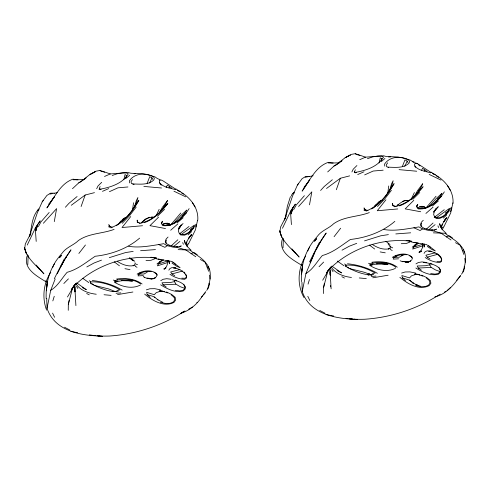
<?xml version="1.0" encoding="UTF-8"?>
<svg xmlns="http://www.w3.org/2000/svg" width="490" height="490" viewBox="0 0 490 490"><rect width="100%" height="100%" fill="white"/><g stroke="black" fill="none" stroke-linecap="round" stroke-linejoin="round"><path stroke-width="0.73" d="M197.776 220.218C198.818 206.994 188.803 195.786 177.558 190.267L180.173 191.651M452.993 203.436C454.034 190.212 444.026 179.003 432.78 173.485L435.39 174.869M46.17 298.441C45.729 286.491 48.002 274.063 54.433 263.865M68.257 310.317L68.318 304.529L69.096 300.321M301.393 281.658C300.952 269.714 303.224 257.281 309.649 247.083M323.474 293.535L323.535 287.746L324.313 283.545M161.718 224.059L161.755 222.062M416.935 207.282L416.978 205.279M28.151 255.388L27.808 264.533M283.367 238.612L283.03 247.75M207.533 288.751C210.498 280.727 212.421 270.29 206.112 263.314C201.935 257.415 195.198 254.598 189.844 250.01L178.127 249.637M462.756 271.968C465.721 263.945 467.638 253.508 461.335 246.531C457.152 240.633 450.414 237.815 445.061 233.228L433.35 232.854M132.478 210.498L133.519 202.75M387.694 193.715L388.735 185.973M90.515 283.49L90.766 281.866L89.358 280.709M345.738 266.707L345.989 265.084L344.574 263.926M74.719 288.071L74.841 286.76L74.933 291.918L74.725 287.446M90.699 282.522L90.766 281.866C100.867 281.481 111.297 284.776 119.958 289.872L117.3 290.38L116.173 291.648M345.916 265.739L345.989 265.084C356.083 264.698 366.52 267.993 375.181 273.095L372.523 273.598L371.396 274.865M422.986 247.07L423.121 245.839M123.854 179.72L125.036 174.55L126.616 175.561L125.997 177.509M379.076 162.937L380.252 157.768L381.833 158.778L381.214 160.732M29.982 235.782C31.63 226.674 31.997 215.943 38.79 208.948L37.669 210.345L38.98 209.849M285.198 218.999L287.336 206.4L290.441 196.576M178.948 228.444L181.214 224.947L178.948 228.444L178.452 231.366L179.358 233.516L181.312 234.716C187.584 234.967 193.005 229.387 195.951 224.346M434.171 211.662L436.437 208.164L434.171 211.662L433.668 214.583L434.575 216.739L436.535 217.934C442.801 218.185 448.221 212.605 451.174 207.57M54.28 221.615L56.613 208.605L43.371 223.256M309.496 204.832L311.836 191.823L298.594 206.474M134.707 206.376L136.269 200.735L137.917 197.501L136.673 202.535L135.185 205.279M389.924 189.593L391.486 183.952L393.139 180.718L391.89 185.753L390.401 188.497M27.507 254.892C22.05 268.447 36.964 276.152 46.415 282.038M282.73 238.116C277.273 251.664 292.187 259.369 301.638 265.255M188.601 243.689L195.455 229.767L197.556 220.273M443.818 226.913L450.678 212.985L452.913 202.829M55.192 278.945L50.703 290.337L47.04 308.265C55.248 333.482 86.724 336.667 109.417 336.036C136.196 334.26 162.46 325.501 184.981 310.917M314.739 252.387L305.925 273.555L302.257 291.483C310.47 316.699 341.947 319.884 364.64 319.253C391.412 317.477 417.682 308.718 440.204 294.135M72.642 287.563L68.318 304.529M327.865 270.78L323.535 287.746M166.404 240.069L165.902 241.968L166.759 243.83L169.313 245.294M421.627 223.287L421.124 225.192L421.982 227.048L424.536 228.518M186.384 243.744L187.272 240.627L191.327 234.741L188.485 238.434L191.768 234.496L190.641 235.433M208.979 283.122L209.414 284.329L208.311 288.175L206.651 290.441M441.606 226.962L442.495 223.844L446.543 217.958L443.707 221.652L446.984 217.719L444.736 219.587M464.195 266.346L464.63 267.546L463.534 271.393L461.451 274.229M291.379 196.08L291.783 194.702L294.012 192.166L292.891 193.562L294.202 193.066M52.571 267.754C54.617 261.593 59.419 256.515 63.486 251.474C67.7 246.807 73.99 244.92 78.474 240.48C88.96 233.13 102.373 233.804 114.097 229.381M307.787 250.972C309.833 244.81 314.641 239.733 318.702 234.692C322.916 230.024 329.213 228.138 333.696 223.697C344.176 216.347 357.59 217.021 369.313 212.599M52.828 300.909L54.249 296.272M308.045 284.127L309.472 279.49M166.214 286.993L163.066 284.837L161.988 282.785L170.318 282.51L174.538 281.597L175.947 284.151L180.167 286.675L184.761 288.341M421.437 270.211L418.282 268.055L417.204 266.003L425.541 265.727L429.755 264.814L431.169 267.368L435.39 269.892L439.983 271.558M49.968 194.065L54.488 193.158L50.519 193.183L46.875 195.467L42.226 201.807L37.344 212.789L29.327 236.278M305.19 177.282L309.711 176.375L305.742 176.406L302.091 178.691L297.442 185.03L292.561 196.006L284.31 220.163M185.986 244.057L186.684 241.938M441.208 227.274L442.133 224.451M125.544 178.611L126.616 175.561M380.981 161.216L381.833 158.778M81.107 206.517L85.156 195.032L94.46 192.656M336.33 189.74L340.379 178.25L349.676 175.873M147.123 183.309L149.75 176.663L152.004 177.919L152.843 179.456M402.339 166.526L404.967 159.887L407.221 161.137L408.066 162.674M195.755 226.999L196.594 224.91M450.42 211.613L451.817 208.128M149.53 183.107L152.004 177.919M404.746 166.324L407.221 161.137M187.235 246.409L188.289 243.818L186.598 244.596M442.452 229.626L443.505 227.042L441.821 227.813M100.125 186.531L99.219 188.742L101.087 189.489M174.44 281.891L175.249 279.943M355.366 172.847L354.435 171.959L355.348 169.748M429.663 265.108L430.465 263.161M156.194 215.594L159.152 209.334M411.135 199.461L414.369 192.558M139.117 223.532C151.379 221.125 162.704 212.121 167.531 200.471L162.411 207.27L159.207 212.936M394.334 206.756C406.596 204.342 417.921 195.339 422.748 183.695L417.627 190.488L414.117 196.753M310.415 262.162C314.721 251.97 319.578 241.968 326.193 233.05L321.25 240.474L321.569 239.922L316.295 249.373M54.304 278.712L64.312 258.898M309.521 261.93L319.535 242.115M96.689 188.705L97.976 186.022L101.7 182.317M351.906 171.923L353.198 169.24L356.916 165.534M27.262 245.031L35.262 228.218L40.107 220.978L35.262 228.218L36.199 241.399M282.479 228.248L290.478 211.441L295.323 204.195L290.478 211.441L291.421 224.616M57.25 273.806L62.8 262.903M31.078 232.775L25.315 243.934L24.702 248.73C27.532 259.228 37.026 265.984 43.922 273.824L36.193 265.047M166.086 187.492L167.36 185.097L171.806 188.178M286.295 215.992L280.537 227.152L279.925 231.948C282.755 242.452 292.248 249.208 299.139 257.048L291.875 248.865M421.627 170.116L422.576 168.315L427.023 171.396M38.392 226.545L40.946 221.897L49.165 212.476M293.608 209.763L296.162 205.114L304.388 195.694M61.085 265.911L65.568 257.85L70.977 249.833L66.034 257.256L66.352 256.705L61.072 266.156M110.869 227.875C122.378 223.269 131.142 213.493 136.673 202.535M366.085 211.092C377.6 206.486 386.365 196.711 391.89 185.753M416.733 206.339L417.792 204.477L416.745 206.29M189.9 231.213L192.503 228.291L194.407 225.063L180.473 235.01M445.116 214.43L447.725 211.508L449.63 208.281L435.69 218.234M50.795 272.275C43.426 283.269 41.919 297.749 46.593 310.115M74.927 284.47L67.473 296.971M189.115 208.624C183.683 217.389 174.164 226.962 163.017 225.633L163.599 225.388C173.478 226.233 182.127 218.05 186.782 210.039L180.669 215.643L173.687 223.262M305.662 256.08C297.791 268.22 296.756 284.849 303.978 297.528M329.782 268.306L322.69 280.188M444.338 191.841C438.905 200.606 429.381 210.186 418.24 208.85L418.821 208.605C428.701 209.451 437.35 201.268 442.005 193.256L435.892 198.86L428.903 206.48M178.556 229.112L180.149 226.601L179.199 227.672L183.058 223.507M433.779 212.329L435.371 209.818L433.95 211.429L438.274 206.725L434.03 211.374M168.946 187.86L169.681 186.739M424.162 171.077L424.904 169.963M54.151 196.974L46.899 207.913C54.464 197.733 60.16 183.603 72.961 179.156L76.906 179.787L83.729 179.616M309.368 180.191L302.122 191.131C309.68 180.951 315.376 166.827 328.178 162.38L332.128 163.005L339.668 162.821M73.947 285.719L71.454 289.431L75.693 283.728L73.396 286.76C94.521 265.28 126.812 254.145 156.684 258.108L150.902 257.213M328.753 269.555L326.677 272.648L330.487 267.516M168.829 270.161L169.95 268.52L171.935 267.614L175.91 268.085L173.368 267.981M424.052 253.379L425.167 251.738L427.158 250.831L431.133 251.303L428.585 251.205M133.158 208.795L138.854 200.435C133.237 210.302 126.083 219.74 116.265 225.731M388.38 192.013L394.076 183.652C388.46 193.519 381.306 202.958 371.481 208.948M132.459 179.616L131.014 181.68L131.394 183.438L134.107 184.473M387.676 162.833L386.23 164.897L386.61 166.655L388.65 167.433M180.345 313.422C189.716 310.776 197.305 304.088 202.401 295.948M460.612 275.337C454.138 284.69 446.482 294.11 434.851 296.909M425.841 208.066L436.039 196.257M42.226 201.807L43.414 200.19M297.442 185.03L298.637 183.407M330.45 267.552L328.619 269.984C349.744 248.497 382.029 237.362 411.9 241.331L406.118 240.431M78.865 253.471L85.438 245M136.196 207.092L129.36 215.937L122.255 223.287M334.082 236.688L340.654 228.218M391.418 190.316L384.577 199.154L377.478 206.511M203.252 294.851L205.818 291.575M48.7 204.165L54.58 196.686M303.923 187.388L309.803 179.904M59.633 257.752L61.458 255.449L59.364 257.507M314.396 241.552L316.675 238.667L314.58 240.725M130.726 216.556L122.035 227.525L142.535 225.731M385.942 199.773L377.257 210.743L397.751 208.948M119.94 222.154L120.846 221.021M374.703 205.941L375.61 204.808M119.119 223.605L121.998 220.126L126.169 217.199M373.38 207.981L377.22 203.35L381.385 200.416L382.672 200.012M201.543 297.038L205.181 292.867M456.766 280.256L460.398 276.084M193.881 227.893L191.057 231.096L187.842 233.693L184.571 235.169L181.594 235.022L179.358 233.516M449.103 211.11L446.28 214.314L443.058 216.911L439.793 218.387L436.817 218.24L434.575 216.739M180.816 213.04L170.269 225.333L169.117 223.691L166.937 223.183L163.972 224.053L162.214 225.302M65.384 207.246L68.943 203.338L77.095 196.539M179.322 227.593L180.351 226.466L178.434 228.383M320.607 190.463L324.16 186.555L332.312 179.757M163.317 207.435L165.534 205.059M418.54 190.653L420.751 188.276M450.635 287.422L447.058 290.619M161.461 210.29L167.868 203.515C161.639 211.558 154.056 219.165 144.305 222.687M416.678 193.507L423.091 186.733C416.861 194.775 409.273 202.382 399.528 205.904M168.046 237.044L166.159 238.985L165.24 241.252L165.939 243.426M423.268 220.261L421.382 222.203L420.457 224.469L421.155 226.643M63.829 283.508L68.41 278.859M319.045 266.725L323.633 262.083M163.317 224.536L164.321 223.52M158.576 217.131L149.958 225.663L165.498 228.536M163.979 259.859C161.192 260.974 158.693 263.087 157.431 265.843L166.98 262.769M413.793 200.349L405.181 208.887L420.72 211.754M418.105 243.512L413.793 247.04L412.654 249.067L423.354 245.582M157.498 216.231L164.554 209.316M412.721 199.448L419.771 192.533M72.471 188.705L78.731 182.862L86.203 177.87M327.694 171.923L333.947 166.079L342.045 160.677L337.157 164.138M188.142 234.869L191.578 231.666M443.358 218.087L446.8 214.883M171.231 245.87L177.827 239.788M426.447 229.087L433.05 223.005M419.471 252.295L421.026 250.856L420.604 251.48L422.643 247.321L422.472 243.591M141.959 222.117L145.303 219.079L149.634 217.223M397.182 205.335L398.297 204.324M162.184 259.914L156.99 263.963L160.359 263.4L167.58 260.943M417.407 243.132L412.206 247.181L415.575 246.617L422.797 244.161M170.685 230.239L177.846 223.912M425.908 213.456L433.062 207.129M180.669 218.019L186.451 212.966M435.886 201.237L441.674 196.184M141.561 222.87C144.709 219.692 148.678 216.831 153.37 217.15L151.128 217.193M396.784 206.088C399.932 202.909 403.901 200.049 408.593 200.367L404.85 200.441L402.376 201.5M173.356 246.715L179.879 241.429M429.081 229.498L435.096 224.647M126.242 178.213L129.697 175.242M381.459 161.437L384.92 158.46M167.249 223.213L169.117 223.691M421.884 206.241L424.334 206.909L425.485 208.55M177.257 222.766L183.156 217.75M432.48 205.984L438.372 200.967M179.469 233.889L189.018 226.496M434.177 217.505L444.24 209.714M84.2 178.942L89.946 174.489L95.005 171.886L89.946 174.489M339.417 162.159L345.162 157.707L350.228 155.11L345.162 157.707M182.023 215.827L184.454 213.952M437.239 199.044L439.677 197.176M85.156 195.032L71.283 205.267M340.379 178.25L326.505 188.485M50.703 290.337C57.851 286.117 61.765 278.369 67.118 272.305C77.708 269.463 86.258 262.248 95.189 256.252C111.23 254.518 127.302 248.718 139.632 238.14M305.925 273.555C313.067 269.335 316.987 261.593 322.34 255.523C332.93 252.681 341.481 245.466 350.411 239.469C366.453 237.736 382.519 231.935 394.848 221.358M417.431 208.52L419.195 207.27L422.16 206.4L424.334 206.909M371.555 275.264L373.643 274.302M81.94 180.92L85.621 178.342M195.767 256.76L185.98 250.01L178.409 247.756L172.651 247.052L167.243 245.698L164.879 247.334L158.674 244.565C148.758 246.121 138.652 248.001 128.625 246.28M450.984 239.978L441.196 233.228L433.626 230.974L427.868 230.269L422.466 228.916L420.095 230.551L413.897 227.783C403.981 229.338 393.874 231.219 383.841 229.504M122.329 219.514L125.183 217.633M378.115 202.358L380.975 200.477M419.912 252.007L420.794 251.431L419.042 252.228L421.382 251.199M134.762 264.716L133.066 265.813L133.948 265.562C128.178 266.823 122.31 264.655 117.533 261.501M390.542 247.573L388.282 249.03L389.164 248.779C383.162 250.09 377.086 247.695 372.173 244.345M151.232 271.521C146.963 270.939 142.388 271.785 138.854 274.327L138.008 275.907L143.337 275.601M406.455 254.739C402.18 254.157 397.611 255.002 394.07 257.544L393.231 259.124L398.554 258.818M147.19 272.183L144.017 274.02L137.102 274.118C142.804 270.596 150.736 269.145 156.408 273.493L157.449 275.141M160.738 280.697L163.127 279.288L166.692 278.7L171.255 279.245M412.102 259.596L409.916 261.372L410.449 260.986L407.943 262.064L409.346 261.666L406.21 262.254L407.943 262.015M415.961 263.914L418.35 262.511L421.908 261.917L426.478 262.462M188.705 309.202L192.466 307.04M444.546 292.058L445.802 291.336M90.919 173.987L96.016 171.175L100.101 170.453L110.324 173.938L128.337 172.566L130.83 173.246L142.553 173.772L147.392 174.685L154.95 176.853L157.376 178.556L160.095 179.708M346.136 157.204L351.232 154.393L355.324 153.67L365.546 157.155L383.554 155.783L386.053 156.463L397.776 156.99L402.609 157.903L410.167 160.071L413.952 162.349M86.816 266.958L94.031 263.014L101.504 260.135M342.038 250.176L349.248 246.231L356.726 243.352M190.224 229.522L192.503 228.291M445.447 212.74L447.725 211.508M412.672 258.359L411.631 256.711C405.959 252.362 398.021 253.814 392.319 257.336L399.24 257.238L402.406 255.406L401.708 255.707L405.144 254.451M140.183 285.388L139.73 285.352C131.724 289.192 121.545 286.766 114.427 282.087L115.101 280.77C123.272 278.093 133.592 278.755 140.599 283.961L140.422 284.163M395.399 268.606L394.946 268.569C386.947 272.409 376.767 269.984 369.65 265.304L370.324 263.988C378.494 261.311 388.809 261.972 395.822 267.179L395.638 267.381M78.731 182.862L81.303 181.551M333.947 166.079L337.169 164.444M143.221 276.219L144.244 277.328L144.679 277.107M191.076 253.771L193.25 252.699M446.298 236.995L448.473 235.917M179.628 246.697L181.233 245.919L179.53 246.684L176.467 246.789M434.312 230.171L436.455 229.136L434.746 229.902L431.684 230.006M181.478 312.675L183.468 311.763M102.49 191.333L108.719 188.595M357.712 174.55L363.941 171.812M165.883 268.073L163.825 269.01L165.577 268.238L164.248 269.077L165.81 267.638L165.387 268.263L166.631 266.248L167.427 264.104L167.249 260.374M419.042 252.228L421.106 251.29M109.429 191.682L117.974 187.817L127.939 186.966M364.646 174.899L373.196 171.041L383.162 170.183M104.517 176.467L110.324 173.938M359.734 159.685L365.546 157.155M154.718 258.818L150.957 260.312L146.02 260.484M409.94 242.042L406.173 243.536L401.243 243.702M132.184 280.911L121.857 280.666L115.554 282.019L115.854 281.168L113.3 280.029M387.504 264.196L382.224 263.736L388.129 264.184L377.073 263.883L370.771 265.237L371.071 264.386L368.523 263.246M115.199 282.148L117.502 281.315M370.416 265.366L372.725 264.533M112.192 175.487L117.704 173.625L122.629 172.817L126.414 172.854L128.294 173.852C122.623 183.781 109.772 187.584 99.029 189.373M367.408 158.705L372.921 156.843L377.845 156.034L381.63 156.077L383.517 157.07C377.839 166.998 364.989 170.802 354.252 172.59L356.31 172.713L354.435 171.959M109.288 257.66L125.532 252.583L133.158 251.388M364.511 240.878L380.748 235.8L388.374 234.612M200.294 259.467L205.028 262.083L207.111 267.087L208.501 266.652M455.51 242.691L460.251 245.306L462.333 250.304L463.724 249.869M146.357 289.86L149.909 288.763L154.724 288.665L160.536 289.866M401.579 273.077L405.126 271.981L409.94 271.883L415.759 273.083M179.983 269.549L170.661 271.999L172.002 273.935L174.765 275.754M435.2 252.773L425.877 255.217L427.219 257.152L429.981 258.971M182.721 271.013L172.002 273.935M437.944 254.237L427.219 257.152M196.809 302.716L197.623 302.477M117.19 291.446L118.421 291.085M163.495 223.826L166.03 223.183M54.451 193.262L57.232 192.65M309.674 176.48L313.147 175.72M149.683 278.847L154.13 278.449L152.721 278.841L155.232 277.769L154.693 278.155L156.359 276.685L156.88 275.086L156.004 273.585L154.025 272.342M158.674 244.565L163.709 243.671L167.243 245.698M413.897 227.783L418.932 226.895L422.466 228.916M132.9 292.009L117.545 294.594M388.117 275.227L372.768 277.812M150.994 279.037L152.727 278.798M134.119 173.766L135.516 173.601M388.644 157.063L390.732 156.818M140.593 250.715L155.471 249.6M395.81 233.932L410.687 232.817M116.081 293.296L120.797 292.867M371.304 276.513L376.014 276.084M121.857 280.666L121.355 280.703L127.082 280.513M377.073 263.883L376.571 263.926L382.304 263.73M175.732 284.212L163.066 284.837M430.949 267.43L418.282 268.055M96.751 335.858L99.666 335.913M418.57 274.443L414.35 274.657L415.41 274.559L411.459 275.852L409.524 277.934L401.867 275.527L402.394 277.842L405.438 280.599M162.643 291.262L159.134 291.44L160.193 291.342L156.237 292.634L154.307 294.717L146.645 292.31L147.172 294.625L150.222 297.381M464.3 267.552L464.63 267.546M209.077 284.329L209.414 284.329M328.423 162.999L333.169 162.968M73.206 179.781L77.947 179.75M406.994 262.083L402.945 261.47L408.446 261.93M153.878 278.712L147.729 278.247L151.771 278.865L147.012 278.1M371.536 274.872L367.88 274.81L369.099 274.896C361.314 273.953 353.933 270.952 347.098 267.209L348.378 267.944L345.793 266.101M116.32 291.654L112.657 291.593L113.882 291.679C106.097 290.735 98.717 287.734 91.881 283.992L93.161 284.721L90.57 282.883M333.592 315.958L326.071 314.623M77.634 332.71L70.848 331.405M388.031 167.182C395.001 167.286 403.595 168.499 409.027 163.201L409.573 161.498L408.629 159.936C401.034 155.655 389.758 156.304 384.601 164.046L384.742 166.135M132.815 183.964C139.785 184.069 148.378 185.281 153.811 179.983L154.356 178.28L153.413 176.719C145.812 172.437 134.536 173.086 129.385 180.828L129.525 182.917M436.994 261.378L439.867 261.538L441.386 260.698L441.704 259.179L440.957 257.268L439.708 255.78M181.778 278.161L184.644 278.32L186.163 277.481L186.482 275.962L185.735 274.051M399.08 169.644L416.733 171.218M143.864 186.427L161.51 188.001M367.39 210.198L363.911 210.002L367.929 210.473M112.173 226.98L108.688 226.784L110.183 227.084L108.768 224.72L110.256 226.864M351.471 277.45C343.815 276.587 335.05 273.659 330.934 266.566M96.248 294.233C88.598 293.363 79.833 290.441 75.711 283.349M418.552 274.369L414.773 273.928L419.869 274.853L417.731 274.388L422.827 276.121M353.455 319.235L357.59 319.547L353.976 319.204M98.239 336.018L102.373 336.33L98.031 335.913M132.913 280.966L127.002 280.513L132.282 280.978M414.669 244.988L415.771 245.086M359.262 277.959L366.312 278.596M159.446 261.77L160.555 261.868M104.039 294.741L111.089 295.372M347.465 318.586L346.02 318.445L347.508 318.604M348.911 318.721L352.531 319.063M92.965 335.436L95.14 335.638M423.378 262.536L427.562 262.965L431.966 264.128M347.496 263.755C357.914 264.821 368.376 267.926 377.367 273.316M92.279 280.537C102.692 281.603 113.153 284.708 122.151 290.098M348.996 318.763L352.714 319.155M95.262 335.699L89.339 334.86M415.814 242.862L418.295 243.169M163.691 260.025L158.141 258.983M432.786 230.006L428.346 229.455L424.126 228.322M177.57 246.789L173.123 246.237L168.909 245.104M430.624 273.561L435.004 274.112L438.134 273.487L439.898 272.024L440.198 270.039L438.924 267.865M175.408 290.337L179.787 290.889L182.911 290.27L184.675 288.806L184.975 286.822L183.701 284.647M164.763 260.411L171.237 261.305L172.498 262.205M405.561 262.162L406.872 262.352M161.89 291.06L159.556 290.711L164.652 291.63L162.508 291.17L167.605 292.904M402.235 261.317L405.849 261.93M380.173 251.921L385.256 252.828M124.95 268.704L130.04 269.61M160.83 259.743L156.727 258.916L153.768 257.648M412.592 161.774L415.293 162.343M349.952 268.685L363.997 272.183L369.742 274.216L368.823 273.83L371.193 275.184M94.043 285.315L108.78 288.965L115.383 291.63M415.612 285.523L420.996 286.748L425.418 286.521L428.523 285.18L429.951 283.085L429.356 280.58L426.38 278.014M160.389 302.305L165.773 303.531L170.195 303.298L173.301 301.963L174.734 299.868L174.14 297.363L171.157 294.796M402.394 277.842L409.628 280.176L413.774 283.581L412.917 282.914L418.007 285.529L415.998 284.635L420.788 286.344M147.172 294.625L153.052 296.377L154.907 297.363M419.422 206.553L424.267 208.238M164.91 223.514L169.044 225.02M359.88 155.391L356.052 154.381L355.324 153.67M104.658 172.174L100.836 171.163L100.101 170.453M172.339 279.747L176.749 280.911M413.977 242.366L415.202 242.697M395.216 255.798L396.379 256.117M139.993 272.581L141.163 272.899M174.14 297.363L174.795 297.546M429.908 251.039C434.606 252.417 439.989 254.727 441.723 259.712L441.49 261.519L439.83 262.524C434.606 262.389 429.467 260.466 425.191 257.501M174.685 267.822C179.383 269.2 184.773 271.509 186.5 276.495L186.267 278.302L184.614 279.306C179.383 279.171 174.25 277.248 169.969 274.284M392.337 205.212L395.369 206.204M140.146 222.987L137.12 221.995L137.935 222.699L137.169 220.071L137.249 221.339M392.717 247.885L390.205 246.642L388.025 243.72M137.494 264.661L135.699 264.043L134.989 263.424L134.977 262.72M393.158 205.916L395.191 206.621M400.159 260.796L402.939 261.789M144.244 277.328L147.717 278.565M431.341 263.816L435.818 265.635L439.15 267.803L440.584 270.211L440.265 272.483L438.36 274.247C430.538 276.219 422.356 272.164 415.881 268.018M176.124 280.599L180.602 282.418L183.928 284.586L185.361 286.993L185.049 289.265L183.138 291.029C175.322 293.002 167.139 288.941 160.659 284.8M415.992 163.213L417.351 163.789M429.185 174.422L441.006 180.075M173.968 191.204L185.784 196.857M408.985 240.866L411.943 242.134L426.453 244.522L427.715 245.423M421.7 275.16L426.888 277.683L430.3 280.439L430.9 283.232L429.191 285.639C419.226 290.766 407.527 283.784 399.865 277.328M166.484 291.942L171.672 294.459L175.077 297.222L175.683 300.009L173.975 302.422C164.003 307.549 152.31 300.566 144.642 294.11M157.694 299.696L162.79 302.312M341.873 276.715L344.476 278.057M86.65 293.498L89.26 294.839M392.227 250.5L390.665 249.686L389.96 248.179M137.01 267.283L135.448 266.462L134.744 264.961M319.713 310.433L324.999 313.226M64.49 327.216L69.782 330.009M337.053 270.492L341.561 272.918L331.816 266.076M82.479 287.618L86.344 289.7L76.599 282.859M436.37 175.928L438.617 177.313M181.71 193.054L183.395 194.095M409.248 255.56L411.226 256.803L412.102 258.304M372.988 263.032L371.769 262.266C380.363 261.048 390.193 261.874 397.304 267.197M117.765 279.815L116.547 279.049C125.146 277.83 134.971 278.657 142.082 283.98M434.293 174.293L431.114 172.094M179.077 191.076L175.892 188.877M337.304 261.054L344.041 265.819M82.694 278.271L88.825 282.601M449.342 235.745L452.478 237.981M194.126 252.528L197.256 254.763M436.853 253.514L439.291 255.284M428.395 245.582L435.334 250.923L432.1 249.606L427.268 246.409M173.172 262.364L180.112 267.705L176.884 266.382L172.051 263.191M369.429 245.043L374.66 249.024M114.213 261.825L119.444 265.8M385.857 241.337L389.997 244.51M130.64 258.12L134.781 261.293M428.554 245.845L430.624 247.444M175.408 264.22L172.535 261.776M133.39 260.956L129.513 257.82L132.808 260.502M409.628 280.176L413.774 283.581M154.405 296.958L158.031 299.935M418.399 164.665L419.967 165.981M416.923 206.994L418.821 208.605M161.7 223.777L163.599 225.388M446.31 233.454L441.472 228.787M191.094 250.237L186.255 245.57M45.466 280.837L46.581 281.891M161.296 185.208L160.224 184.173L159.685 182.825M184.075 272.06L184.908 273.059M293.057 250.421L294.851 252.803M37.393 266.609L39.629 269.58M424.224 207.007L425.112 208.238M169.001 223.789L169.895 225.02M365.479 210.081L363.99 207.938L365.405 210.308M331.699 269.555L333.059 271.693M76.483 286.338L77.837 288.475M447.603 185.955L450.212 190.138M192.386 202.738L194.989 206.921M441.086 227.391L442.005 228.965M185.869 244.173L186.788 245.747M440.241 226.276L440.639 227.023L439.671 223.661L440.565 227.25M307.806 296.334L309.815 300.499M52.583 313.116L54.592 317.281M463.852 251.241L464.575 253.024M208.397 267.43L209.353 269.806M414.908 166.043L415.44 167.396M437.944 225.817L438.575 227.538M182.727 242.599L183.358 244.314M462.333 250.304L463.84 254.463M207.111 267.087L208.624 271.246M115.224 282.411L115.358 282.828M392.962 205.261L392.392 203.289L392.466 204.557M185.416 243.8L184.448 240.443L185.349 244.032M167.598 260.509L167.85 261.507M424.04 244.192L424.646 247.009L423.973 243.861M168.817 260.974L169.43 263.792L168.756 260.637M330.438 285.566L330.713 286.864M209.604 275.135L210.02 279.037M464.82 258.353L465.243 262.254M329.948 268.22L331.118 288.824M74.731 284.996L75.901 305.601M330.015 272.158L330.156 275.141L330.064 269.978M301.95 282.32L302.257 291.483M46.703 298.337L47.04 308.265M390.199 245.937L390.205 246.642M46.899 286.044L46.379 290.797L47.457 281.26L46.899 286.044M302.116 269.261L301.601 274.014L302.673 264.478L302.116 269.261M37.289 225.719L35.96 230.759L37.706 224.555L37.289 225.719M292.512 208.936L291.176 213.983L292.928 207.772L292.512 208.936M159.869 180.216L159.354 181.294L159.618 182.899C163.421 187.321 169.926 187.982 175.255 189.63L175.806 189.397L174.808 188.577L162.986 180.847L161.106 179.971L159.869 180.216M415.091 163.433L414.571 164.511L414.84 166.116C418.644 170.544 425.142 171.2 430.477 172.847L431.022 172.615L430.03 171.794L418.209 164.07L416.322 163.188L415.091 163.433M162.576 221.253L161.51 223.121L162.576 221.253M281.67 237.117L279.723 230.919L281.67 237.117M26.454 253.9L24.5 247.701L26.454 253.9"/></g></svg>
